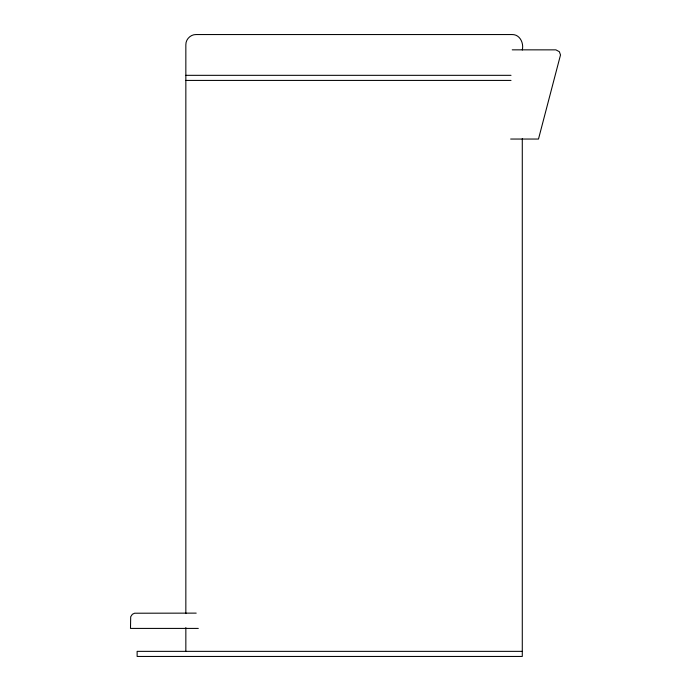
<?xml version="1.0" encoding="UTF-8"?>
<svg xmlns="http://www.w3.org/2000/svg" width="691" height="691" viewBox="0 0 691 691"><rect width="100%" height="100%" fill="white"/><g stroke="black" fill="none" stroke-linecap="round" stroke-linejoin="round"><path stroke-width="1.04" d="M512.238 49.838L555.909 49.864L559.356 51.704L560.513 54.943L538.488 139.046L510.658 139.046M185.844 75.328L511.02 75.328M185.844 80.424L511.02 80.424M196.201 613.124L134.598 613.219L132.352 614.282L130.703 616.735L130.487 628.413L198.308 628.413M522.284 651.354L137.129 651.354L137.129 656.45L522.284 656.45L522.284 138.71M522.284 50.02C523.994 43.162 519.926 34.334 512.074 34.55L196.054 34.55C190.604 34.42 185.724 39.292 185.844 44.742L185.844 613.582M185.844 627.609L185.844 651.354"/></g></svg>
